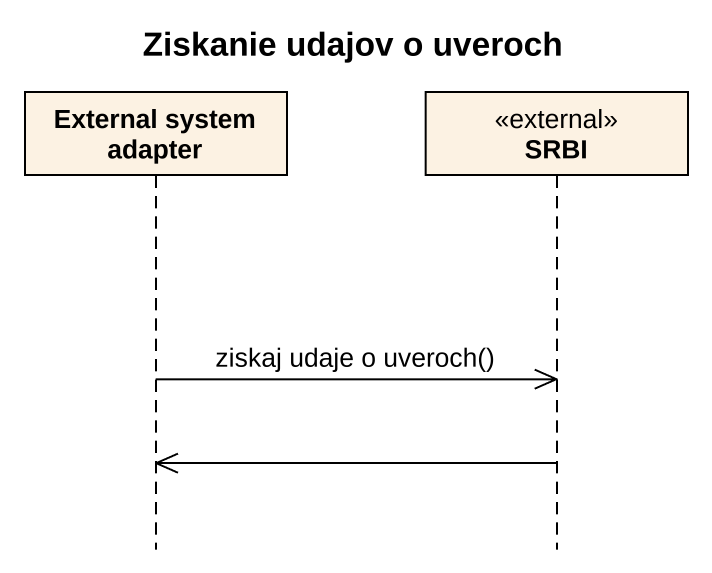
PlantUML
@startuml
title Ziskanie udajov o uveroch
hide footbox
participant "External system adapter" as External_system_adapter
participant SRBI <<external>>

External_system_adapter ->> SRBI : ziskaj udaje o uveroch()
SRBI ->> External_system_adapter
@enduml
